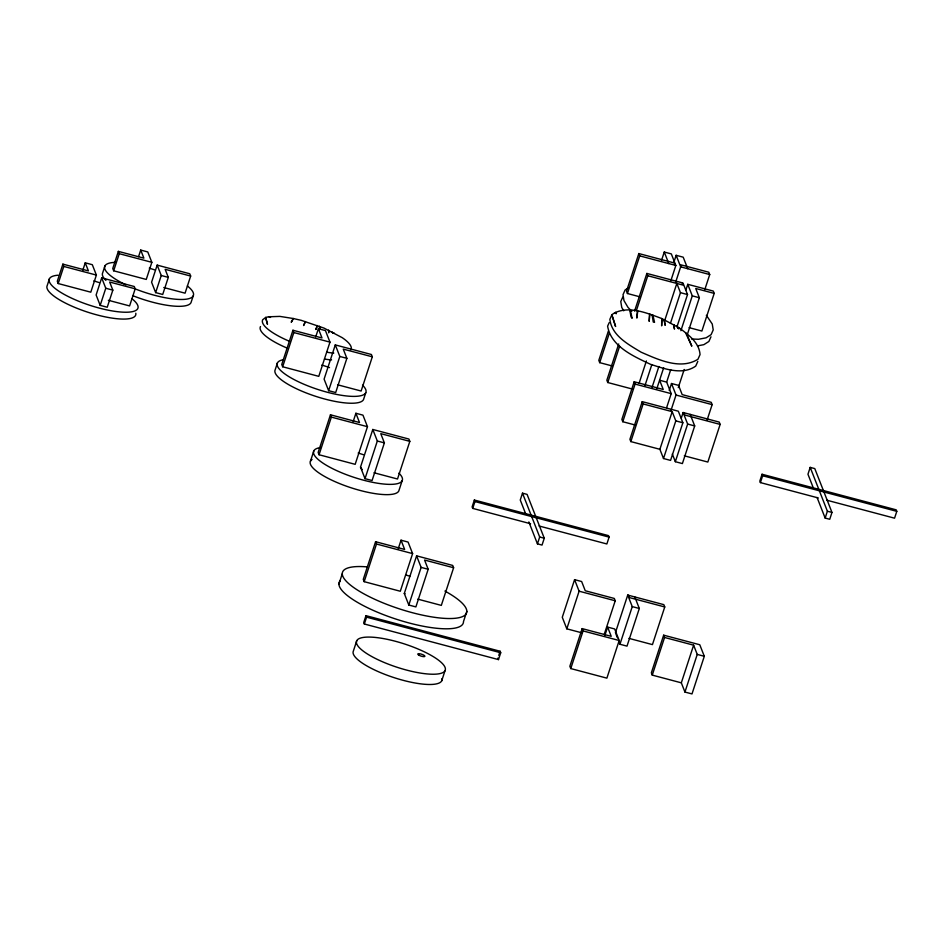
<?xml version="1.0" encoding="UTF-8"?>
<svg xmlns="http://www.w3.org/2000/svg" width="944" height="944" viewBox="0 0 944 944"><rect width="100%" height="100%" fill="white"/><g stroke="black" fill="none" stroke-linecap="round" stroke-linejoin="round"><path stroke-width="1.42" d="M614.662 312.912C629.424 305.608 647.537 313.243 661.72 318.517L661.65 325.845L661.968 318.635M649.743 314.01L649.177 321.338L649.602 313.963M637.755 311.072L636.834 318.081L637.46 311.013M328.854 330.376L328.689 332.831L328.606 330.258M317.467 325.621L315.839 329.503L317.231 325.527M49.442 278.763L47.2 285.607A46.634 12.225 18.1 0 0 89.881 312.865A46.634 12.225 18.1 0 0 135.794 313.231M85.243 262.821L88.417 270.904L62.894 264.131L57.301 281.241L58.198 283.542L90.789 292.192L96.382 275.082L92.311 264.698L85.243 262.821L82.671 270.716M58.198 283.542L63.791 266.432L62.894 264.131M104.902 266.019L102.672 272.863A46.634 12.225 18.1 0 0 105.905 280.403M135.193 288.817L134.296 286.516L101.704 277.866L96.111 294.976L100.182 305.36L107.238 307.237L112.832 290.127L109.669 282.044L135.193 288.817L129.599 305.927L108.336 300.286M100.182 305.36L105.775 288.25L101.704 277.866M140.715 250.077L143.877 258.149L118.354 251.375L112.761 268.485L113.669 270.798L146.261 279.436L151.842 262.326L147.771 251.942L140.715 250.077L138.567 256.65M113.669 270.798L119.263 253.688L118.354 251.375M190.664 276.061L189.756 273.76L157.176 265.111L151.583 282.221L155.654 292.605L162.71 294.481L168.303 277.371L165.141 269.3L190.664 276.061L185.071 293.183L163.796 287.531M155.654 292.605L161.247 275.495L157.176 265.111M193.237 295.802L190.995 302.646A46.634 12.225 18.1 0 1 132.644 295.614M277.43 362.933L275.188 369.777A46.634 12.225 18.1 0 0 313.998 395.772A46.634 12.225 18.1 0 0 363.523 399.56L365.765 392.716M318.376 328.724L321.998 337.952L292.947 330.247L281.76 364.467L282.657 366.768L318.777 376.349L329.963 342.129L325.444 330.589L318.376 328.724L315.697 336.937M282.657 366.768L293.844 332.548L292.947 330.247M372.314 356.808L371.405 354.496L335.285 344.914L324.099 379.134L328.63 390.674L335.686 392.551L346.873 358.331L343.25 349.103L372.314 356.808L361.127 391.028L337.598 384.786M328.63 390.674L339.816 356.454L335.285 344.914M310.47 461.168L313.821 450.902M355.888 413.271L359.511 422.511L330.459 414.794L318.152 452.447L319.06 454.748L355.168 464.33L367.476 426.688L362.956 415.148L355.888 413.271L353.162 421.638M319.06 454.748L331.356 417.106L330.459 414.794M409.826 441.355L380.762 433.65L384.385 442.878L372.078 480.531L365.021 478.655L360.502 467.115L372.797 429.473L408.917 439.054L409.826 441.355L397.518 479.009L374.001 472.767M365.021 478.655L377.329 441.013L372.797 429.473M338.92 584.029L342.271 573.763M401.023 540.192L404.646 549.432L375.582 541.714L363.275 579.368L364.183 581.669L400.303 591.251L412.611 553.609L408.079 542.068L401.023 540.192L398.285 548.558M364.183 581.669L376.491 544.027L375.582 541.714M402.156 480.685L398.805 490.951A46.634 12.225 18.1 0 1 345.433 485.83A46.634 12.225 18.1 0 1 312.075 459.468M356.738 640.764L353.386 651.03A46.634 12.225 18.1 0 0 396.055 678.276A46.634 12.225 18.1 0 0 441.969 678.653M365.977 615.665L363.735 622.509L364.325 624.008L498.479 659.596L500.721 652.752L500.131 651.254L365.977 615.665L366.567 617.164L364.325 624.008M453.616 567.745L424.564 560.04L428.175 569.267L415.879 606.909L408.811 605.033L404.292 593.493L416.599 555.851L452.719 565.432L453.616 567.745L441.32 605.387L417.791 599.145M408.811 605.033L421.118 567.391L416.599 555.851M539.083 525.997L606.862 543.968L609.104 537.124L608.514 535.626L474.36 500.037L472.118 506.893L472.708 508.391L530.611 523.743M472.708 508.391L474.95 501.547L474.36 500.037M441.709 680.813L445.072 670.547A46.634 12.225 18.1 0 0 383.465 638.592A46.634 12.225 18.1 0 0 374.178 657.826A46.634 12.225 18.1 0 0 445.072 670.547M466.843 611.311L463.492 621.577A65.289 17.122 18.1 0 1 395.241 618.863A65.289 17.122 18.1 0 1 340.088 580.879M528.852 521.938L537.443 543.862L542.033 545.077L544.275 538.233L527.082 494.385L522.492 493.169L520.262 500.013L525.631 513.713M498.786 655.36L500.131 651.254M537.443 543.862L539.685 537.006L522.492 493.169M608.384 331.061L598.815 360.337L599.711 362.649L612.172 365.942M599.711 362.649L609.281 333.362M675.031 265.229L674.134 262.928L638.828 253.558L626.521 291.2L627.43 293.513L639.926 296.829M627.43 293.513L639.725 255.871L638.828 253.558M618.709 343.958L606.85 380.208L607.759 382.521L632.669 389.129M607.759 382.521L619.606 346.271M634.569 311.083L646.876 273.441L682.996 283.011L687.515 294.552L677.037 326.624M636.386 310.6L647.773 275.742L646.876 273.441M661.532 260.402L664.269 252.036L671.326 253.912L675.845 265.453L670.842 280.781M666.641 407.596L671.208 393.648L666.676 382.119L659.62 380.243L663.243 389.471L634.179 381.765L621.872 419.407L622.78 421.72L635.229 425.024M673.863 262.279L676.14 255.305L683.208 257.181L687.728 268.71M622.78 421.72L635.088 384.078L634.179 381.765M604.29 634.226L615.228 600.773L614.32 598.461L585.256 590.755L581.646 581.528L574.577 579.651L562.282 617.293L566.801 628.834L582.165 632.905M639.1 383.252L646.392 360.95M675.656 282.173L680.671 266.845L676.14 255.305M664.529 321.09L676.836 283.448M644.988 385.518L651.832 364.596M566.801 628.834L579.109 591.192L574.577 579.651M642.227 401.637L629.919 439.279L630.828 441.591L659.88 449.297L663.502 458.524L670.57 460.401L682.866 422.759L678.347 411.218L642.227 401.637L643.135 403.949L630.828 441.591M670.429 323.355L680.459 292.675L675.928 281.147M652.056 387.382L658.888 366.473M685.946 289.891L687.763 284.321L713.286 291.082L714.195 293.395L701.888 331.037L689.108 327.651M656.823 388.68L663.667 367.771M607.606 627.087L611.228 636.327L582.165 628.61L569.857 666.263L570.766 668.564L606.886 678.146L619.193 640.504L614.662 628.964L607.606 627.087L604.868 635.454M680.895 330.707L692.282 295.85L687.763 284.321M570.766 668.564L583.073 630.922L582.165 628.61M666.629 382.19L670.724 369.647M687.503 333.975L699.351 297.726L695.728 288.498L714.195 293.395M669.225 390.486L671.503 383.512L678.559 385.376L682.182 394.616L711.233 402.321L712.142 404.622L707.127 419.962M704.708 289.891L709.723 274.551L708.814 272.238L680.577 264.757L681.485 267.058M678.276 387.618L684.199 369.493M671.007 410.38L676.022 395.04L671.503 383.512M659.88 449.297L672.187 411.655L643.135 403.949M663.502 458.524L675.81 420.882L672.187 411.655M681.297 418.098L683.114 412.516L719.234 422.098L720.142 424.411L707.835 462.053L684.317 455.81M615.417 632.716L627.725 595.074L663.844 604.656L664.753 606.957L652.446 644.61L628.928 638.368M690.182 414.392L694.701 425.933L682.394 463.575L675.338 461.699L687.645 424.057L683.114 412.516M634.793 596.95L639.312 608.479L627.005 646.133L619.948 644.256L632.256 606.614L627.725 595.074M663.656 635.17L651.36 672.812L652.257 675.113L681.32 682.831L684.943 692.058L691.999 693.923L704.307 656.281L699.775 644.752L663.656 635.17L664.564 637.471L652.257 675.113M681.32 682.831L693.628 645.177L664.564 637.471M684.943 692.058L697.238 654.416L693.628 645.177M826.779 500.202L894.558 518.185L896.8 511.341L896.21 509.843L762.056 474.254L759.826 481.098L760.404 482.596L818.306 497.96M760.404 482.596L762.646 475.752L762.056 474.254M817.091 497.523L825.15 518.067L829.741 519.283L831.971 512.439L814.79 468.602L810.2 467.386L807.958 474.23L813.327 487.93M825.15 518.067L827.381 511.223L810.2 467.386M661.72 318.517L679.243 327.91L678.83 328.949L677.509 326.884M305.49 321.621L303.579 325.538L305.349 321.574M609.187 322.659L607.606 326.187C611.098 346.613 633.695 356.336 650.522 364.313C664.564 368.762 682.3 375.511 695.704 366.119L697.805 361.41M622.745 297.136L620.774 301.537L621.754 307.449L623.736 310.8M710.974 336.772L708.873 341.48L703.846 344.666L697.486 345.882M293.454 318.565L291.236 322.282L293.159 318.506L301.183 320.311L324.004 328.099L342.224 337.669A46.634 12.225 18.1 0 1 350.92 349.776M333.893 332.748L332.748 333.149L332.264 331.981M270.043 316.57L270.503 317.408L268.804 316.771L265.783 317.396L262.739 319.697A46.634 12.225 18.1 0 0 289.666 341.374M628.138 288.073L625.117 289.985L623.016 294.693L623.984 300.605L627.961 307.319L631.796 311.343M268.934 316.783L279.872 316.393L293.159 318.506M691.539 338.99L698.454 339.274L706.077 337.822L711.115 334.636L713.216 329.928L712.248 324.016L706.348 315.296M639.725 255.871L675.845 265.453M680.671 266.845L709.723 274.551M647.773 275.742L683.078 285.112L682.182 282.799M680.459 292.675L687.515 294.552M692.282 295.85L699.351 297.726M635.088 384.078L671.208 393.648M676.022 395.04L712.142 404.622M119.263 253.688L151.842 262.326M161.247 275.495L168.303 277.371M720.142 424.411L684.837 415.041L683.928 412.74M675.81 420.882L682.866 422.759M687.645 424.057L694.701 425.933M63.791 266.432L96.382 275.082M293.844 332.548L329.963 342.129M105.775 288.25L112.832 290.127M339.816 356.454L346.873 358.331M762.646 475.752L896.8 511.341M827.381 511.223L831.971 512.439M331.356 417.106L367.476 426.688M377.329 441.013L384.385 442.878M360.502 467.115L362.213 469.64M474.95 501.547L609.104 537.124M539.685 537.006L544.275 538.233M664.753 606.957L629.447 597.599L628.539 595.286M579.109 591.192L615.228 600.773M632.256 606.614L639.312 608.479M376.491 544.027L412.611 553.609M421.118 567.391L428.175 569.267M697.238 654.416L704.307 656.281M583.073 630.922L619.193 640.504M404.292 593.493L405.106 593.717M366.567 617.164L500.721 652.752M679.243 327.91C688.282 334.683 699.185 342.365 700.047 354.566L697.935 359.275C680.376 370.213 658.18 359.57 641.153 352.206C628.492 344.548 611.736 335.639 609.848 319.343L611.948 314.635L614.532 312.912L616.29 313.691L615.724 312.24M686.548 333.503L691.81 346.188L685.521 332.713M664.269 252.036L668.789 263.577M676.966 325.81L677.969 328.37M672.329 454.005L675.338 461.699M615.925 634.002L617.435 637.849M618.945 641.696L619.948 644.256M497.889 658.098L498.479 659.596M611.818 314.93L615.606 326.494L611.877 314.777M265.594 317.538L267.494 324.288L265.689 317.467M652.882 315.048L654.546 322.317L653.248 321.975L652.068 314.777M630.309 310.222L632.138 318.305L631.088 316.924L629.754 310.198M664.175 319.627L665.166 325.326L664.021 319.568M673.886 324.748L674.476 329.126L673.615 324.583M319.591 326.423L319.615 329.645L319.45 326.364M444.907 591.062A65.289 17.122 18.1 0 1 448.872 618.532A65.289 17.122 18.1 0 1 357.599 590.142A65.289 17.122 18.1 0 1 367.251 566.896M405.755 574.955A65.289 17.122 18.1 0 1 409.826 576.253M398.923 473.145A46.634 12.225 18.1 0 1 354.071 477.381A46.634 12.225 18.1 0 1 320.759 447.527M358.189 453.037A46.634 12.225 18.1 0 1 363.346 454.689M362.52 385.164A46.634 12.225 18.1 0 1 319.131 389.872A46.634 12.225 18.1 0 1 282.846 359.817M321.798 365.068A46.634 12.225 18.1 0 1 329.503 367.594M333.798 353.08A46.634 12.225 18.1 0 1 326.73 352.218M331.556 359.924A46.634 12.225 18.1 0 1 324.5 359.062M287.424 348.218A46.634 12.225 18.1 0 1 260.509 326.541M131.912 298.717A46.634 12.225 18.1 0 1 121.044 312.039A46.634 12.225 18.1 0 1 62.457 293.407A46.634 12.225 18.1 0 1 58.032 275.211M93.81 280.899A46.634 12.225 18.1 0 1 98.967 282.551M187.372 285.961A46.634 12.225 18.1 0 1 183.643 299.425A46.634 12.225 18.1 0 1 134.874 288.77M125.953 284.876A46.634 12.225 18.1 0 1 115.959 262.338M149.27 268.155A46.634 12.225 18.1 0 1 154.438 269.807M419.148 655.313A3.729 0.979 18.1 0 0 424.859 656.363A3.729 0.979 18.1 0 0 419.974 653.803A3.729 0.979 18.1 0 0 419.148 655.313"/></g></svg>
